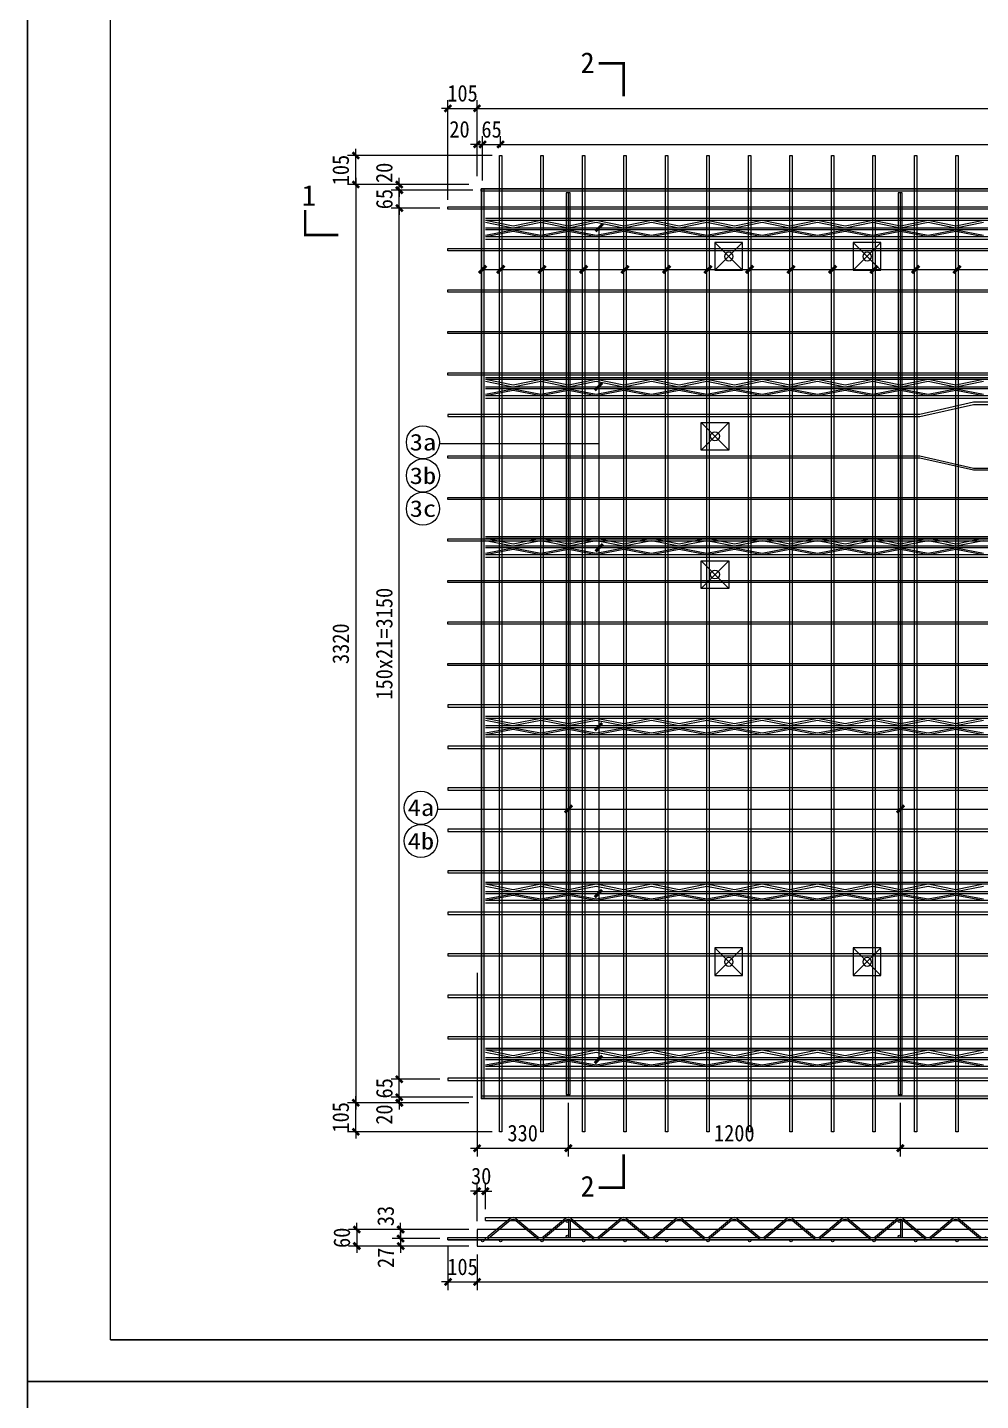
# Model space of a CAD drawing. Extents: x -517763 to -431309, y -403428 to -381056.
# Drawn here: x -456509 to -453064, y -394587 to -389623 of the extents above; entities that cross this region are included whole.
import ezdxf
from ezdxf.enums import TextEntityAlignment as Align

# ---------------------------------------------------------------- set-up
doc = ezdxf.new("R2010")
doc.units = 0
doc.header["$LTSCALE"] = 30
doc.header["$MEASUREMENT"] = 0
for name, color, linetype in [('MyLine', 199, 'Continuous'), ('S-DETL-TEXT', 7, 'Continuous'), ('YZ-标题文字', 2, 'Continuous'), ('图框2', 1, 'Continuous'), ('桁架', 4, 'Continuous'), ('钢筋', 7, 'Continuous')]:
    doc.layers.add(name, color=color, linetype=linetype)
for name, color, linetype, lineweight in [('PUB_DIM', 3, 'Continuous', 15), ('YG-标注', 151, 'Continuous', 15), ('YZ-符号', 96, 'Continuous', 9), ('图框线', 7, 'Continuous', 13), ('墙板支撑', 7, 'Continuous', 15), ('文字标注', 7, 'Continuous', 15), ('轮廓线', 2, 'Continuous', 13)]:
    doc.layers.add(name, color=color, linetype=linetype, lineweight=lineweight)
doc.styles.add('YG-样式 2', font='simhei.ttf')
doc.styles.add('YZ-样式 1', font='simhei.ttf', dxfattribs={"width": 0.85})
doc.styles.add('YZ-样式 2', font='simhei.ttf', dxfattribs={"width": 0.9})
doc.dimstyles.new('YZ-30', dxfattribs={"dimscale": 30, "dimtxt": 2, "dimasz": 0.8, "dimexe": 1, "dimexo": 1, "dimgap": 0.8, "dimtad": 1, "dimdec": 0, "dimzin": 1, "dimdsep": 46, "dimtxsty": 'YZ-样式 2', "dimblk": 'ARCHTICK', "dimcen": 250, "dimdle": 0.8, "dimclrd": 151, "dimclre": 151, "dimclrt": 7, "dimazin": 0, "dimtfac": 1, "dimtdec": 0, "dimtix": 1, "dimtmove": 2, "dimatfit": 2, "dimldrblk": 'ARCHTICK', "dimfxl": 1, "dimlwd": 9, "dimlwe": 9, "dimarcsym": 0})

# ---------------------------------------------------------------- blocks, each defined once
blk = doc.blocks.new('_ArchTick')
at = {"color": 0, "linetype": 'ByBlock', "const_width": 0.4}
blk.add_lwpolyline([(-0.5, -0.5), (0.5, 0.5)], dxfattribs=at)
blk = doc.blocks.new('*D780')
at = {"layer": 'Defpoints', "color": 0, "ltscale": 30, "transparency": 16777216}
for p in [(-454989, -394001.9), (-454884, -394028.9), (-454884, -394158.5)]:
    blk.add_point(p, dxfattribs=at)
at = {"layer": 'YG-标注', "color": 151, "lineweight": 9, "ltscale": 30, "transparency": 16777216}
for p, q in [((-454989, -394031.9), (-454989, -394188.5)), ((-454884, -394058.9), (-454884, -394188.5)), ((-454989, -394158.5), (-455013, -394158.5)), ((-454989, -394158.5), (-454884, -394158.5)), ((-454884, -394158.5), (-454860, -394158.5))]:
    blk.add_line(p, q, dxfattribs=at)
at = {"layer": 'YG-标注', "color": 151, "lineweight": 9, "ltscale": 30, "transparency": 16777216, "xscale": 24, "yscale": 24, "zscale": 24}
blk.add_blockref('_ArchTick', (-454989, -394158.5), dxfattribs=at)
at = {"layer": 'YG-标注', "color": 151, "lineweight": 9, "ltscale": 30, "transparency": 16777216, "xscale": 24, "yscale": 24, "zscale": 24, "rotation": 180}
blk.add_blockref('_ArchTick', (-454884, -394158.5), dxfattribs=at)
at = {"layer": 'YG-标注', "color": 7, "lineweight": 9, "ltscale": 30, "transparency": 16777216, "insert": (-454936.5, -394104.2), "char_height": 60, "attachment_point": 5, "style": 'YZ-样式 2'}
blk.add_mtext('105', dxfattribs=at)
blk = doc.blocks.new('*D781')
at = {"layer": 'Defpoints', "color": 0, "ltscale": 30, "transparency": 16777216}
for p in [(-454884, -394028.9), (-450364, -394028.9), (-450364, -394158.5)]:
    blk.add_point(p, dxfattribs=at)
at = {"layer": 'YG-标注', "color": 151, "lineweight": 9, "ltscale": 30, "transparency": 16777216}
for p, q in [((-454884, -394058.9), (-454884, -394188.5)), ((-450364, -394058.9), (-450364, -394188.5)), ((-454908, -394158.5), (-450340, -394158.5))]:
    blk.add_line(p, q, dxfattribs=at)
at = {"layer": 'YG-标注', "color": 151, "lineweight": 9, "ltscale": 30, "transparency": 16777216, "xscale": 24, "yscale": 24, "zscale": 24, "rotation": 180}
blk.add_blockref('_ArchTick', (-454884, -394158.5), dxfattribs=at)
at = {"layer": 'YG-标注', "color": 151, "lineweight": 9, "ltscale": 30, "transparency": 16777216, "xscale": 24, "yscale": 24, "zscale": 24}
blk.add_blockref('_ArchTick', (-450364, -394158.5), dxfattribs=at)
at = {"layer": 'YG-标注', "color": 7, "lineweight": 9, "ltscale": 30, "transparency": 16777216, "insert": (-452624, -394104.2), "char_height": 60, "attachment_point": 5, "style": 'YZ-样式 2'}
blk.add_mtext('4520', dxfattribs=at)
blk = doc.blocks.new('*D784')
at = {"layer": 'Defpoints', "color": 0, "ltscale": 30, "transparency": 16777216}
for p in [(-454854, -393830.3), (-454854, -393925.9), (-454884, -393968.9)]:
    blk.add_point(p, dxfattribs=at)
at = {"layer": 'YG-标注', "color": 151, "lineweight": 9, "ltscale": 30, "transparency": 16777216}
for p, q in [((-454884, -393938.9), (-454884, -393800.3)), ((-454854, -393895.9), (-454854, -393800.3)), ((-454884, -393830.3), (-454908, -393830.3)), ((-454884, -393830.3), (-454854, -393830.3)), ((-454854, -393830.3), (-454830, -393830.3))]:
    blk.add_line(p, q, dxfattribs=at)
at = {"layer": 'YG-标注', "color": 151, "lineweight": 9, "ltscale": 30, "transparency": 16777216, "xscale": 24, "yscale": 24, "zscale": 24}
blk.add_blockref('_ArchTick', (-454884, -393830.3), dxfattribs=at)
at = {"layer": 'YG-标注', "color": 151, "lineweight": 9, "ltscale": 30, "transparency": 16777216, "xscale": 24, "yscale": 24, "zscale": 24, "rotation": 180}
blk.add_blockref('_ArchTick', (-454854, -393830.3), dxfattribs=at)
at = {"layer": 'YG-标注', "color": 7, "lineweight": 9, "ltscale": 30, "transparency": 16777216, "insert": (-454869, -393776), "char_height": 60, "attachment_point": 5, "style": 'YZ-样式 2'}
blk.add_mtext('30', dxfattribs=at)
blk = doc.blocks.new('*D785')
at = {"layer": 'Defpoints', "color": 0, "ltscale": 30, "transparency": 16777216}
for p in [(-454884, -393968.9), (-455318.3, -394028.9), (-454884, -394028.9)]:
    blk.add_point(p, dxfattribs=at)
at = {"layer": 'YG-标注', "color": 151, "lineweight": 9, "ltscale": 30, "transparency": 16777216}
for p, q in [((-454914, -393968.9), (-455348.3, -393968.9)), ((-455318.3, -393968.9), (-455318.3, -393944.9)), ((-455318.3, -393968.9), (-455318.3, -394028.9)), ((-454914, -394028.9), (-455348.3, -394028.9)), ((-455318.3, -394028.9), (-455318.3, -394052.9))]:
    blk.add_line(p, q, dxfattribs=at)
at = {"layer": 'YG-标注', "color": 151, "lineweight": 9, "ltscale": 30, "transparency": 16777216, "xscale": 24, "yscale": 24, "zscale": 24}
for p, rotation in [((-455318.3, -393968.9), 270), ((-455318.3, -394028.9), 90)]:
    blk.add_blockref('_ArchTick', p, dxfattribs=dict(at, rotation=rotation))
at = {"layer": 'YG-标注', "color": 7, "lineweight": 9, "ltscale": 30, "transparency": 16777216, "insert": (-455372.7, -393998.9), "char_height": 60, "attachment_point": 5, "rotation": 90, "style": 'YZ-样式 2'}
blk.add_mtext('60', dxfattribs=at)
blk = doc.blocks.new('*D786')
at = {"layer": 'Defpoints', "color": 0, "ltscale": 30, "transparency": 16777216}
for p in [(-454884, -393968.9), (-455160.2, -394001.9), (-454989, -394001.9)]:
    blk.add_point(p, dxfattribs=at)
at = {"layer": 'YG-标注', "color": 151, "lineweight": 9, "ltscale": 30, "transparency": 16777216}
for p, q in [((-454914, -393968.9), (-455190.2, -393968.9)), ((-455160.2, -393968.9), (-455160.2, -393944.9)), ((-455160.2, -393968.9), (-455160.2, -394001.9)), ((-455019, -394001.9), (-455190.2, -394001.9)), ((-455160.2, -394001.9), (-455160.2, -394025.9))]:
    blk.add_line(p, q, dxfattribs=at)
at = {"layer": 'YG-标注', "color": 151, "lineweight": 9, "ltscale": 30, "transparency": 16777216, "xscale": 24, "yscale": 24, "zscale": 24}
for p, rotation in [((-455160.2, -393968.9), 270), ((-455160.2, -394001.9), 90)]:
    blk.add_blockref('_ArchTick', p, dxfattribs=dict(at, rotation=rotation))
at = {"layer": 'YG-标注', "color": 7, "lineweight": 9, "ltscale": 30, "transparency": 16777216, "insert": (-455214.2, -393920.2), "char_height": 60, "attachment_point": 5, "rotation": 90, "style": 'YZ-样式 2'}
blk.add_mtext('33', dxfattribs=at)
blk = doc.blocks.new('*D787')
at = {"layer": 'Defpoints', "color": 0, "ltscale": 30, "transparency": 16777216}
for p in [(-454989, -394001.9), (-455160.2, -394028.9), (-454884, -394028.9)]:
    blk.add_point(p, dxfattribs=at)
at = {"layer": 'YG-标注', "color": 151, "lineweight": 9, "ltscale": 30, "transparency": 16777216}
for p, q in [((-455160.2, -394001.9), (-455160.2, -393977.9)), ((-455019, -394001.9), (-455190.2, -394001.9)), ((-455160.2, -394001.9), (-455160.2, -394028.9)), ((-454914, -394028.9), (-455190.2, -394028.9)), ((-455160.2, -394028.9), (-455160.2, -394052.9))]:
    blk.add_line(p, q, dxfattribs=at)
at = {"layer": 'YG-标注', "color": 151, "lineweight": 9, "ltscale": 30, "transparency": 16777216, "xscale": 24, "yscale": 24, "zscale": 24}
for p, rotation in [((-455160.2, -394001.9), 270), ((-455160.2, -394028.9), 90)]:
    blk.add_blockref('_ArchTick', p, dxfattribs=dict(at, rotation=rotation))
at = {"layer": 'YG-标注', "color": 7, "lineweight": 9, "ltscale": 30, "transparency": 16777216, "insert": (-455214.2, -394071.5), "char_height": 60, "attachment_point": 5, "rotation": 90, "style": 'YZ-样式 2'}
blk.add_mtext('27', dxfattribs=at)
blk = doc.blocks.new('*D790')
at = {"layer": 'Defpoints', "color": 0, "ltscale": 30, "transparency": 16777216}
for p in [(-454884, -390191), (-455322.3, -393511), (-454884, -393511)]:
    blk.add_point(p, dxfattribs=at)
at = {"layer": 'YG-标注', "color": 151, "lineweight": 9, "ltscale": 30, "transparency": 16777216}
for p, q in [((-454914, -390191), (-455352.3, -390191)), ((-455322.3, -390167), (-455322.3, -393535)), ((-454914, -393511), (-455352.3, -393511))]:
    blk.add_line(p, q, dxfattribs=at)
at = {"layer": 'YG-标注', "color": 151, "lineweight": 9, "ltscale": 30, "transparency": 16777216, "xscale": 24, "yscale": 24, "zscale": 24}
for p, rotation in [((-455322.3, -390191), 90), ((-455322.3, -393511), 270)]:
    blk.add_blockref('_ArchTick', p, dxfattribs=dict(at, rotation=rotation))
at = {"layer": 'YG-标注', "color": 7, "lineweight": 9, "ltscale": 30, "transparency": 16777216, "insert": (-455376.6, -391851), "char_height": 60, "attachment_point": 5, "rotation": 90, "style": 'YZ-样式 2'}
blk.add_mtext('3320', dxfattribs=at)
blk = doc.blocks.new('*D791')
at = {"layer": 'Defpoints', "color": 0, "ltscale": 30, "transparency": 16777216}
for p in [(-450364, -389915.5), (-454884, -390191), (-450364, -390191)]:
    blk.add_point(p, dxfattribs=at)
at = {"layer": 'YG-标注', "color": 151, "lineweight": 9, "ltscale": 30, "transparency": 16777216}
for p, q in [((-454884, -390161), (-454884, -389885.5)), ((-450364, -390161), (-450364, -389885.5)), ((-454908, -389915.5), (-450340, -389915.5))]:
    blk.add_line(p, q, dxfattribs=at)
at = {"layer": 'YG-标注', "color": 151, "lineweight": 9, "ltscale": 30, "transparency": 16777216, "xscale": 24, "yscale": 24, "zscale": 24, "rotation": 180}
blk.add_blockref('_ArchTick', (-454884, -389915.5), dxfattribs=at)
at = {"layer": 'YG-标注', "color": 151, "lineweight": 9, "ltscale": 30, "transparency": 16777216, "xscale": 24, "yscale": 24, "zscale": 24}
blk.add_blockref('_ArchTick', (-450364, -389915.5), dxfattribs=at)
at = {"layer": 'YG-标注', "color": 7, "lineweight": 9, "ltscale": 30, "transparency": 16777216, "insert": (-452624, -389861.2), "char_height": 60, "attachment_point": 5, "style": 'YZ-样式 2'}
blk.add_mtext('4520', dxfattribs=at)
blk = doc.blocks.new('*D792')
at = {"layer": 'Defpoints', "color": 0, "ltscale": 30, "transparency": 16777216}
for p in [(-455322.3, -390086), (-454799, -390086), (-454884, -390191)]:
    blk.add_point(p, dxfattribs=at)
at = {"layer": 'YG-标注', "color": 151, "lineweight": 9, "ltscale": 30, "transparency": 16777216}
for p, q in [((-454829, -390086), (-455352.3, -390086)), ((-455322.3, -390086), (-455322.3, -390062)), ((-455322.3, -390191), (-455322.3, -390086)), ((-454914, -390191), (-455352.3, -390191)), ((-455322.3, -390191), (-455322.3, -390215))]:
    blk.add_line(p, q, dxfattribs=at)
at = {"layer": 'YG-标注', "color": 151, "lineweight": 9, "ltscale": 30, "transparency": 16777216, "xscale": 24, "yscale": 24, "zscale": 24}
for p, rotation in [((-455322.3, -390086), 270), ((-455322.3, -390191), 90)]:
    blk.add_blockref('_ArchTick', p, dxfattribs=dict(at, rotation=rotation))
at = {"layer": 'YG-标注', "color": 7, "lineweight": 9, "ltscale": 30, "transparency": 16777216, "insert": (-455376.6, -390138.5), "char_height": 60, "attachment_point": 5, "rotation": 90, "style": 'YZ-样式 2'}
blk.add_mtext('105', dxfattribs=at)
blk = doc.blocks.new('*D793')
at = {"layer": 'Defpoints', "color": 0, "ltscale": 30, "transparency": 16777216}
for p in [(-455322.3, -393511), (-454884, -393511), (-454799, -393616)]:
    blk.add_point(p, dxfattribs=at)
at = {"layer": 'YG-标注', "color": 151, "lineweight": 9, "ltscale": 30, "transparency": 16777216}
for p, q in [((-454914, -393511), (-455352.3, -393511)), ((-455322.3, -393511), (-455322.3, -393487)), ((-455322.3, -393616), (-455322.3, -393511)), ((-454829, -393616), (-455352.3, -393616)), ((-455322.3, -393616), (-455322.3, -393640))]:
    blk.add_line(p, q, dxfattribs=at)
at = {"layer": 'YG-标注', "color": 151, "lineweight": 9, "ltscale": 30, "transparency": 16777216, "xscale": 24, "yscale": 24, "zscale": 24}
for p, rotation in [((-455322.3, -393511), 270), ((-455322.3, -393616), 90)]:
    blk.add_blockref('_ArchTick', p, dxfattribs=dict(at, rotation=rotation))
at = {"layer": 'YG-标注', "color": 7, "lineweight": 9, "ltscale": 30, "transparency": 16777216, "insert": (-455376.6, -393563.5), "char_height": 60, "attachment_point": 5, "rotation": 90, "style": 'YZ-样式 2'}
blk.add_mtext('105', dxfattribs=at)
blk = doc.blocks.new('*D794')
at = {"layer": 'Defpoints', "color": 0, "ltscale": 30, "transparency": 16777216}
for p in [(-455165, -393491), (-454884, -393511), (-454869, -393491)]:
    blk.add_point(p, dxfattribs=at)
at = {"layer": 'YG-标注', "color": 151, "lineweight": 9, "ltscale": 30, "transparency": 16777216}
for p, q in [((-455165, -393491), (-455165, -393467)), ((-454899, -393491), (-455195, -393491)), ((-454914, -393511), (-455195, -393511)), ((-455165, -393511), (-455165, -393491)), ((-455165, -393511), (-455165, -393535))]:
    blk.add_line(p, q, dxfattribs=at)
at = {"layer": 'YG-标注', "color": 151, "lineweight": 9, "ltscale": 30, "transparency": 16777216, "xscale": 24, "yscale": 24, "zscale": 24}
for p, rotation in [((-455165, -393491), 270), ((-455165, -393511), 90)]:
    blk.add_blockref('_ArchTick', p, dxfattribs=dict(at, rotation=rotation))
at = {"layer": 'YG-标注', "color": 7, "lineweight": 9, "ltscale": 30, "transparency": 16777216, "insert": (-455219.3, -393553.6), "char_height": 60, "attachment_point": 5, "rotation": 90, "style": 'YZ-样式 2'}
blk.add_mtext('20', dxfattribs=at)
blk = doc.blocks.new('*D795')
at = {"layer": 'Defpoints', "color": 0, "ltscale": 30, "transparency": 16777216}
for p in [(-455165, -390276), (-454989, -390276), (-454989, -393426)]:
    blk.add_point(p, dxfattribs=at)
at = {"layer": 'YG-标注', "color": 151, "lineweight": 9, "ltscale": 30, "transparency": 16777216}
for p, q in [((-455165, -393450), (-455165, -390252)), ((-455019, -390276), (-455195, -390276)), ((-455019, -393426), (-455195, -393426))]:
    blk.add_line(p, q, dxfattribs=at)
at = {"layer": 'YG-标注', "color": 151, "lineweight": 9, "ltscale": 30, "transparency": 16777216, "xscale": 24, "yscale": 24, "zscale": 24}
for p, rotation in [((-455165, -390276), 90), ((-455165, -393426), 270)]:
    blk.add_blockref('_ArchTick', p, dxfattribs=dict(at, rotation=rotation))
at = {"layer": 'YG-标注', "color": 7, "lineweight": 9, "ltscale": 30, "transparency": 16777216, "insert": (-455219.3, -391851), "char_height": 60, "attachment_point": 5, "rotation": 90, "style": 'YZ-样式 2'}
blk.add_mtext('150x21=3150', dxfattribs=at)
blk = doc.blocks.new('*D796')
at = {"layer": 'Defpoints', "color": 0, "ltscale": 30, "transparency": 16777216}
for p in [(-455165, -390211), (-454869, -390211), (-454989, -390276)]:
    blk.add_point(p, dxfattribs=at)
at = {"layer": 'YG-标注', "color": 151, "lineweight": 9, "ltscale": 30, "transparency": 16777216}
for p, q in [((-455165, -390211), (-455165, -390187)), ((-454899, -390211), (-455195, -390211)), ((-455165, -390276), (-455165, -390211)), ((-455019, -390276), (-455195, -390276)), ((-455165, -390276), (-455165, -390300))]:
    blk.add_line(p, q, dxfattribs=at)
at = {"layer": 'YG-标注', "color": 151, "lineweight": 9, "ltscale": 30, "transparency": 16777216, "xscale": 24, "yscale": 24, "zscale": 24}
for p, rotation in [((-455165, -390211), 270), ((-455165, -390276), 90)]:
    blk.add_blockref('_ArchTick', p, dxfattribs=dict(at, rotation=rotation))
at = {"layer": 'YG-标注', "color": 7, "lineweight": 9, "ltscale": 30, "transparency": 16777216, "insert": (-455219, -390243.5), "char_height": 60, "attachment_point": 5, "rotation": 90, "style": 'YZ-样式 2'}
blk.add_mtext('65', dxfattribs=at)
blk = doc.blocks.new('*D797')
at = {"layer": 'Defpoints', "color": 0, "ltscale": 30, "transparency": 16777216}
for p in [(-455165, -390191), (-454884, -390191), (-454869, -390211)]:
    blk.add_point(p, dxfattribs=at)
at = {"layer": 'YG-标注', "color": 151, "lineweight": 9, "ltscale": 30, "transparency": 16777216}
for p, q in [((-454914, -390191), (-455195, -390191)), ((-455165, -390191), (-455165, -390167)), ((-455165, -390211), (-455165, -390191)), ((-454899, -390211), (-455195, -390211)), ((-455165, -390211), (-455165, -390235))]:
    blk.add_line(p, q, dxfattribs=at)
at = {"layer": 'YG-标注', "color": 151, "lineweight": 9, "ltscale": 30, "transparency": 16777216, "xscale": 24, "yscale": 24, "zscale": 24}
for p, rotation in [((-455165, -390191), 270), ((-455165, -390211), 90)]:
    blk.add_blockref('_ArchTick', p, dxfattribs=dict(at, rotation=rotation))
at = {"layer": 'YG-标注', "color": 7, "lineweight": 9, "ltscale": 30, "transparency": 16777216, "insert": (-455219.3, -390148.6), "char_height": 60, "attachment_point": 5, "rotation": 90, "style": 'YZ-样式 2'}
blk.add_mtext('20', dxfattribs=at)
blk = doc.blocks.new('*D798')
at = {"layer": 'Defpoints', "color": 0, "ltscale": 30, "transparency": 16777216}
for p in [(-455165, -393426), (-454989, -393426), (-454869, -393491)]:
    blk.add_point(p, dxfattribs=at)
at = {"layer": 'YG-标注', "color": 151, "lineweight": 9, "ltscale": 30, "transparency": 16777216}
for p, q in [((-455019, -393426), (-455195, -393426)), ((-455165, -393426), (-455165, -393402)), ((-455165, -393491), (-455165, -393426)), ((-454899, -393491), (-455195, -393491)), ((-455165, -393491), (-455165, -393515))]:
    blk.add_line(p, q, dxfattribs=at)
at = {"layer": 'YG-标注', "color": 151, "lineweight": 9, "ltscale": 30, "transparency": 16777216, "xscale": 24, "yscale": 24, "zscale": 24}
for p, rotation in [((-455165, -393426), 270), ((-455165, -393491), 90)]:
    blk.add_blockref('_ArchTick', p, dxfattribs=dict(at, rotation=rotation))
at = {"layer": 'YG-标注', "color": 7, "lineweight": 9, "ltscale": 30, "transparency": 16777216, "insert": (-455219, -393458.5), "char_height": 60, "attachment_point": 5, "rotation": 90, "style": 'YZ-样式 2'}
blk.add_mtext('65', dxfattribs=at)
blk = doc.blocks.new('A$C1E3A5918')
at = {"layer": '桁架', "color": 4, "lineweight": 9}
for p, q in [((-4460, 38), (0, 38)), ((-4360, 10), (-4460, 30)), ((0, 30), (-4460, 30)), ((-4460, 23.7), (-4360.9, 4)), ((-4460, 4), (0, 4)), ((-4360.9, 4), (-4359.1, 4)), ((-4260, 30), (-4360, 10)), ((-4359.1, 4), (-4260, 23.7)), ((-4160, 10), (-4260, 30)), ((-4260, 23.7), (-4160.9, 4)), ((-4160.9, 4), (-4159.1, 4)), ((-4060, 30), (-4160, 10)), ((-4159.1, 4), (-4060, 23.7)), ((-3960, 10), (-4060, 30)), ((-4060, 23.7), (-3960.9, 4)), ((-3960.9, 4), (-3959.3, 4)), ((-3860, 30), (-3960, 10)), ((-3959.3, 4), (-3860, 23.7)), ((-3760, 10), (-3860, 30)), ((-3860, 23.7), (-3760.9, 4)), ((-3760.9, 4), (-3759.1, 4)), ((-3660, 30), (-3760, 10)), ((-3759.1, 4), (-3660, 23.7)), ((-3560, 10), (-3660, 30)), ((-3660, 23.7), (-3560.9, 4)), ((-3560.9, 4), (-3559.1, 4)), ((-3460, 30), (-3560, 10)), ((-3559.1, 4), (-3460, 23.7)), ((-3360, 10), (-3460, 30)), ((-3460, 23.7), (-3360.9, 4)), ((-3360.9, 4), (-3359.1, 4)), ((-3260, 30), (-3360, 10)), ((-3359.1, 4), (-3260, 23.7)), ((-3160, 10), (-3260, 30)), ((-3260, 23.7), (-3160.9, 4)), ((-3160.9, 4), (-3159.1, 4)), ((-3160.9, 4), (-3159.3, 4)), ((-3060, 30), (-3160, 10)), ((-3159.1, 4), (-3060, 23.7)), ((-2960, 10), (-3060, 30)), ((-3060, 23.7), (-2960.9, 4)), ((-2960.9, 4), (-2959.1, 4)), ((-2960.9, 4), (-2959.1, 4)), ((-2960.9, 4), (-2959.3, 4)), ((-2860, 30), (-2960, 10)), ((-2959.1, 4), (-2860, 23.7)), ((-2760, 10), (-2860, 30)), ((-2860, 23.7), (-2760.9, 4)), ((-2760.9, 4), (-2759.1, 4)), ((-2660, 30), (-2760, 10)), ((-2759.1, 4), (-2660, 23.7)), ((-4460, -22.7), (-4360.9, -4)), ((0, -4), (-4460, -4)), ((-4360, -10), (-4460, -29)), ((0, -29), (-4460, -29)), ((-4460, -37), (0, -37)), ((-4360.9, -4), (-4359.1, -4)), ((-4260, -29), (-4360, -10)), ((-4359.1, -4), (-4260, -22.7)), ((-4260, -22.7), (-4160.9, -4)), ((-4160, -10), (-4260, -29)), ((-4160.9, -4), (-4159.1, -4)), ((-4060, -29), (-4160, -10)), ((-4159.1, -4), (-4060, -22.7)), ((-4060, -22.7), (-3960.9, -4)), ((-3960, -10), (-4060, -29)), ((-3960.9, -4), (-3959.3, -4)), ((-3860, -29), (-3960, -10)), ((-3959.3, -4), (-3860, -22.7)), ((-3860, -22.7), (-3760.9, -4)), ((-3760, -10), (-3860, -29)), ((-3760.9, -4), (-3759.1, -4)), ((-3660, -29), (-3760, -10)), ((-3759.1, -4), (-3660, -22.7)), ((-3660, -22.7), (-3560.9, -4)), ((-3560, -10), (-3660, -29)), ((-3560.9, -4), (-3559.1, -4)), ((-3460, -29), (-3560, -10)), ((-3559.1, -4), (-3460, -22.7)), ((-3460, -22.7), (-3360.9, -4)), ((-3360, -10), (-3460, -29)), ((-3360.9, -4), (-3359.1, -4)), ((-3260, -29), (-3360, -10)), ((-3359.1, -4), (-3260, -22.7)), ((-3260, -22.7), (-3160.9, -4)), ((-3160, -10), (-3260, -29)), ((-3160.9, -4), (-3159.1, -4)), ((-3160.9, -4), (-3159.3, -4)), ((-3060, -29), (-3160, -10)), ((-3159.1, -4), (-3060, -22.7)), ((-3060, -22.7), (-2960.9, -4)), ((-2960, -10), (-3060, -29)), ((-2960.9, -4), (-2959.1, -4)), ((-2960.9, -4), (-2959.1, -4)), ((-2960.9, -4), (-2959.3, -4)), ((-2860, -29), (-2960, -10)), ((-2959.1, -4), (-2860, -22.7)), ((-2860, -22.7), (-2760.9, -4)), ((-2760, -10), (-2860, -29)), ((-2760.9, -4), (-2759.1, -4)), ((-2660, -29), (-2760, -10)), ((-2759.1, -4), (-2660, -22.7))]:
    blk.add_line(p, q, dxfattribs=at)
blk = doc.blocks.new('*D806')
at = {"layer": 'Defpoints', "color": 0, "ltscale": 30, "transparency": 16777216}
for p in [(-454884, -389915.5), (-454884, -390191), (-454989, -390276)]:
    blk.add_point(p, dxfattribs=at)
at = {"layer": 'YG-标注', "color": 151, "lineweight": 9, "ltscale": 30, "transparency": 16777216}
for p, q in [((-454989, -390246), (-454989, -389885.5)), ((-454884, -390161), (-454884, -389885.5)), ((-454989, -389915.5), (-455013, -389915.5)), ((-454989, -389915.5), (-454884, -389915.5)), ((-454884, -389915.5), (-454860, -389915.5))]:
    blk.add_line(p, q, dxfattribs=at)
at = {"layer": 'YG-标注', "color": 151, "lineweight": 9, "ltscale": 30, "transparency": 16777216, "xscale": 24, "yscale": 24, "zscale": 24}
blk.add_blockref('_ArchTick', (-454989, -389915.5), dxfattribs=at)
at = {"layer": 'YG-标注', "color": 151, "lineweight": 9, "ltscale": 30, "transparency": 16777216, "xscale": 24, "yscale": 24, "zscale": 24, "rotation": 180}
blk.add_blockref('_ArchTick', (-454884, -389915.5), dxfattribs=at)
at = {"layer": 'YG-标注', "color": 7, "ltscale": 30, "transparency": 16777216, "insert": (-454936.5, -389861.2), "char_height": 60, "attachment_point": 5, "style": 'YZ-样式 2'}
blk.add_mtext('105', dxfattribs=at)
blk = doc.blocks.new('*D808')
at = {"layer": 'Defpoints', "color": 0, "ltscale": 30, "transparency": 16777216}
for p in [(-454864, -390045.7), (-454884, -390191), (-454864, -390206)]:
    blk.add_point(p, dxfattribs=at)
at = {"layer": 'YG-标注', "color": 151, "lineweight": 9, "ltscale": 30, "transparency": 16777216}
for p, q in [((-454884, -390045.7), (-454908, -390045.7)), ((-454884, -390161), (-454884, -390015.7)), ((-454884, -390045.7), (-454864, -390045.7)), ((-454864, -390176), (-454864, -390015.7)), ((-454864, -390045.7), (-454840, -390045.7))]:
    blk.add_line(p, q, dxfattribs=at)
at = {"layer": 'YG-标注', "color": 151, "lineweight": 9, "ltscale": 30, "transparency": 16777216, "xscale": 24, "yscale": 24, "zscale": 24}
blk.add_blockref('_ArchTick', (-454884, -390045.7), dxfattribs=at)
at = {"layer": 'YG-标注', "color": 151, "lineweight": 9, "ltscale": 30, "transparency": 16777216, "xscale": 24, "yscale": 24, "zscale": 24, "rotation": 180}
blk.add_blockref('_ArchTick', (-454864, -390045.7), dxfattribs=at)
at = {"layer": 'YG-标注', "color": 7, "ltscale": 30, "transparency": 16777216, "insert": (-454947.4, -389991.4), "char_height": 60, "attachment_point": 5, "style": 'YZ-样式 2'}
blk.add_mtext('20', dxfattribs=at)
blk = doc.blocks.new('*D809')
at = {"layer": 'Defpoints', "color": 0, "ltscale": 30, "transparency": 16777216}
for p in [(-454799, -390045.7), (-454799, -390086), (-454864, -390206)]:
    blk.add_point(p, dxfattribs=at)
at = {"layer": 'YG-标注', "color": 151, "lineweight": 9, "ltscale": 30, "transparency": 16777216}
for p, q in [((-454864, -390045.7), (-454888, -390045.7)), ((-454864, -390176), (-454864, -390015.7)), ((-454864, -390045.7), (-454799, -390045.7)), ((-454799, -390056), (-454799, -390015.7)), ((-454799, -390045.7), (-454775, -390045.7))]:
    blk.add_line(p, q, dxfattribs=at)
at = {"layer": 'YG-标注', "color": 151, "lineweight": 9, "ltscale": 30, "transparency": 16777216, "xscale": 24, "yscale": 24, "zscale": 24}
blk.add_blockref('_ArchTick', (-454864, -390045.7), dxfattribs=at)
at = {"layer": 'YG-标注', "color": 151, "lineweight": 9, "ltscale": 30, "transparency": 16777216, "xscale": 24, "yscale": 24, "zscale": 24, "rotation": 180}
blk.add_blockref('_ArchTick', (-454799, -390045.7), dxfattribs=at)
at = {"layer": 'YG-标注', "color": 7, "ltscale": 30, "transparency": 16777216, "insert": (-454831.5, -389991.7), "char_height": 60, "attachment_point": 5, "style": 'YZ-样式 2'}
blk.add_mtext('65', dxfattribs=at)
blk = doc.blocks.new('*D810')
at = {"layer": 'Defpoints', "color": 0, "ltscale": 30, "transparency": 16777216}
for p in [(-450449, -390045.7), (-454799, -390086), (-450449, -390086)]:
    blk.add_point(p, dxfattribs=at)
at = {"layer": 'YG-标注', "color": 151, "lineweight": 9, "ltscale": 30, "transparency": 16777216}
for p, q in [((-454823, -390045.7), (-450425, -390045.7)), ((-454799, -390056), (-454799, -390015.7)), ((-450449, -390056), (-450449, -390015.7))]:
    blk.add_line(p, q, dxfattribs=at)
at = {"layer": 'YG-标注', "color": 151, "lineweight": 9, "ltscale": 30, "transparency": 16777216, "xscale": 24, "yscale": 24, "zscale": 24, "rotation": 180}
blk.add_blockref('_ArchTick', (-454799, -390045.7), dxfattribs=at)
at = {"layer": 'YG-标注', "color": 151, "lineweight": 9, "ltscale": 30, "transparency": 16777216, "xscale": 24, "yscale": 24, "zscale": 24}
blk.add_blockref('_ArchTick', (-450449, -390045.7), dxfattribs=at)
at = {"layer": 'YG-标注', "color": 7, "ltscale": 30, "transparency": 16777216, "insert": (-452624, -389991.4), "char_height": 60, "attachment_point": 5, "style": 'YZ-样式 2'}
blk.add_mtext('150x29=4350', dxfattribs=at)
blk = doc.blocks.new('A$C7C4453D7')
at = {"color": 3, "lineweight": 15, "xscale": -80, "yscale": 80, "zscale": 80, "rotation": 180}
blk.add_blockref('_ArchTick', (0, 0), dxfattribs=at)
blk = doc.blocks.new('*D837')
at = {"layer": 'Defpoints', "color": 0, "ltscale": 30, "transparency": 16777216}
for p in [(-454884, -393011), (-454554.2, -393481), (-454554.2, -393675.1)]:
    blk.add_point(p, dxfattribs=at)
at = {"layer": 'YG-标注', "color": 151, "lineweight": 9, "ltscale": 30, "transparency": 16777216}
for p, q in [((-454884, -393041), (-454884, -393705.1)), ((-454554.2, -393511), (-454554.2, -393705.1)), ((-454908, -393675.1), (-454530.2, -393675.1))]:
    blk.add_line(p, q, dxfattribs=at)
at = {"layer": 'YG-标注', "color": 151, "lineweight": 9, "ltscale": 30, "transparency": 16777216, "xscale": 24, "yscale": 24, "zscale": 24, "rotation": 180}
blk.add_blockref('_ArchTick', (-454884, -393675.1), dxfattribs=at)
at = {"layer": 'YG-标注', "color": 151, "lineweight": 9, "ltscale": 30, "transparency": 16777216, "xscale": 24, "yscale": 24, "zscale": 24}
blk.add_blockref('_ArchTick', (-454554.2, -393675.1), dxfattribs=at)
at = {"layer": 'YG-标注', "color": 7, "ltscale": 30, "transparency": 16777216, "insert": (-454719.1, -393620.8), "char_height": 60, "attachment_point": 5, "style": 'YZ-样式 2'}
blk.add_mtext('330', dxfattribs=at)
blk = doc.blocks.new('A$C56E60AF3')
at = {"layer": '钢筋', "color": 4, "lineweight": 13}
for points in [[(-7.3, 0), (7.2, 0), (7.2, 3200), (7.2, 3260), (-7.3, 3260)], [(-7.3, 3260), (-7.3, 3260), (-7.3, 0)], [(-0.8, 3260), (-0.8, 3200), (-0.8, 0)]]:
    blk.add_lwpolyline(points, dxfattribs=at)
blk = doc.blocks.new('*D838')
at = {"layer": 'Defpoints', "color": 0, "ltscale": 30, "transparency": 16777216}
for p in [(-454554.2, -393481), (-453354.2, -393481), (-453354.2, -393675.1)]:
    blk.add_point(p, dxfattribs=at)
at = {"layer": 'YG-标注', "color": 151, "lineweight": 9, "ltscale": 30, "transparency": 16777216}
for p, q in [((-454554.2, -393511), (-454554.2, -393705.1)), ((-453354.2, -393511), (-453354.2, -393705.1)), ((-454578.2, -393675.1), (-453330.2, -393675.1))]:
    blk.add_line(p, q, dxfattribs=at)
at = {"layer": 'YG-标注', "color": 151, "lineweight": 9, "ltscale": 30, "transparency": 16777216, "xscale": 24, "yscale": 24, "zscale": 24, "rotation": 180}
blk.add_blockref('_ArchTick', (-454554.2, -393675.1), dxfattribs=at)
at = {"layer": 'YG-标注', "color": 151, "lineweight": 9, "ltscale": 30, "transparency": 16777216, "xscale": 24, "yscale": 24, "zscale": 24}
blk.add_blockref('_ArchTick', (-453354.2, -393675.1), dxfattribs=at)
at = {"layer": 'YG-标注', "color": 7, "ltscale": 30, "transparency": 16777216, "insert": (-453954.2, -393620.8), "char_height": 60, "attachment_point": 5, "style": 'YZ-样式 2'}
blk.add_mtext('1200', dxfattribs=at)
blk = doc.blocks.new('*D839')
at = {"layer": 'Defpoints', "color": 0, "ltscale": 30, "transparency": 16777216}
for p in [(-453354.2, -393481), (-451954.2, -393481), (-451954.2, -393675.1)]:
    blk.add_point(p, dxfattribs=at)
at = {"layer": 'YG-标注', "color": 151, "lineweight": 9, "ltscale": 30, "transparency": 16777216}
for p, q in [((-453354.2, -393511), (-453354.2, -393705.1)), ((-451954.2, -393511), (-451954.2, -393705.1)), ((-453378.2, -393675.1), (-451930.2, -393675.1))]:
    blk.add_line(p, q, dxfattribs=at)
at = {"layer": 'YG-标注', "color": 151, "lineweight": 9, "ltscale": 30, "transparency": 16777216, "xscale": 24, "yscale": 24, "zscale": 24, "rotation": 180}
blk.add_blockref('_ArchTick', (-453354.2, -393675.1), dxfattribs=at)
at = {"layer": 'YG-标注', "color": 151, "lineweight": 9, "ltscale": 30, "transparency": 16777216, "xscale": 24, "yscale": 24, "zscale": 24}
blk.add_blockref('_ArchTick', (-451954.2, -393675.1), dxfattribs=at)
at = {"layer": 'YG-标注', "color": 7, "ltscale": 30, "transparency": 16777216, "insert": (-452654.2, -393620.8), "char_height": 60, "attachment_point": 5, "style": 'YZ-样式 2'}
blk.add_mtext('1400', dxfattribs=at)
blk = doc.blocks.new('A$C184909A8')
at = {"layer": '桁架', "color": 4, "lineweight": 9}
for p, q in [((-6.5, 0), (-6.5, -62.1)), ((0, 0), (0, -62.1))]:
    blk.add_line(p, q, dxfattribs=at)
for centre in [(-10.5, -4), (-10.5, -58.1)]:
    blk.add_circle(centre, 4, dxfattribs=at)
blk = doc.blocks.new('A$C6C6A476D')
at = {"layer": '墙板支撑', "color": 6, "ltscale": 30}
for p, q in [((50, 50), (-50, -50)), ((-50, 50), (50, -50))]:
    blk.add_line(p, q, dxfattribs=at)
blk.add_lwpolyline([(-50, 50), (50, 50), (50, -50), (-50, -50)], close=True, dxfattribs=at)
blk.add_circle((0, 0), 16, dxfattribs=at)
blk = doc.blocks.new('A$C35D967A2')
at = {"layer": '墙板支撑', "color": 0, "ltscale": 30}
for p in [(50, 50), (550, 50)]:
    blk.add_blockref('A$C6C6A476D', p, dxfattribs=at)

msp = doc.modelspace()

# ---------------------------------------------------------------- linework, layer by layer
at = {"layer": 'MyLine', "color": 0}
for p, q in [((-454869, -390207), (-450379, -390207)), ((-454868, -393496), (-454868, -390206)), ((-454869, -393495), (-450379, -393495)), ((-454989, -394005.9), (-450259, -394005.9)), ((-456209, -394368.4), (-444059, -394368.4))]:
    msp.add_line(p, q, dxfattribs=at)
at = {"layer": 'PUB_DIM', "color": 1, "const_width": 9}
for points in [[(-455505.3, -390283.5), (-455505.3, -390373.5), (-455385.3, -390373.5)], [(-454444, -393817.7), (-454354, -393817.7), (-454354, -393697.7)]]:
    msp.add_lwpolyline(points, dxfattribs=at)
at = {"layer": 'YZ-符号', "color": 3}
for p, q in [((-454442.9, -393355), (-454442.9, -390347)), ((-455019.5, -391127.6), (-454442.9, -391127.6)), ((-455026.9, -392449), (-450755, -392449))]:
    msp.add_line(p, q, dxfattribs=at)
at = {"layer": 'YZ-符号', "color": 3, "lineweight": 13}
msp.add_line((-454860, -390497.9), (-450251.8, -390497.9), dxfattribs=at)
at = {"layer": 'YZ-符号', "color": 1, "const_width": 9}
msp.add_lwpolyline([(-454444, -389752.8), (-454354, -389752.8), (-454354, -389872.5)], dxfattribs=at)
at = {"layer": 'YZ-符号', "color": 3}
for centre in [(-455079.5, -391122.9), (-455079.5, -391242.9), (-455079.5, -391362.9), (-455086.9, -392444.3), (-455086.9, -392564.3)]:
    msp.add_circle(centre, 60, dxfattribs=at)
at = {"layer": '图框2', "color": 1}
for points in [[(-456509, -385608.4), (-456509, -394518.4), (-443909, -394518.4), (-443909, -385608.4)], [(-456509, -394518.4), (-456509, -403428.4), (-443909, -403428.4), (-443909, -394518.4)]]:
    msp.add_lwpolyline(points, close=True, dxfattribs=at)
at = {"layer": '图框线'}
for q in [(-456209, -385758.4), (-444059, -394368.4)]:
    msp.add_line((-456209, -394368.4), q, dxfattribs=at)
at = {"layer": '桁架', "color": 4, "lineweight": 9}
for p, q in [((-454854, -393925.9), (-450394, -393925.9)), ((-454854, -393935.9), (-454854, -393925.9)), ((-454854, -393935.9), (-450394, -393935.9)), ((-454764.1, -393929.5), (-454844.1, -393994.9)), ((-454764.2, -393936.9), (-454843.9, -394002.4)), ((-454743.5, -393929.6), (-454664, -393995.2)), ((-454743.4, -393937), (-454663.8, -394002.6)), ((-454564.1, -393929.5), (-454644.2, -393995.2)), ((-454564.2, -393936.9), (-454643.6, -394002.3)), ((-454543.4, -393929.7), (-454464.2, -393995.1)), ((-454543.4, -393937), (-454464, -394002.5)), ((-454364.1, -393929.5), (-454444.2, -393995.2)), ((-454364.2, -393936.9), (-454443.6, -394002.3)), ((-454343.4, -393929.7), (-454264.2, -393995.1)), ((-454343.4, -393937), (-454264, -394002.5)), ((-454164.1, -393929.5), (-454244.2, -393995.2)), ((-454164.2, -393936.9), (-454243.6, -394002.3)), ((-454143.4, -393929.7), (-454064.2, -393995.1)), ((-454143.4, -393937), (-454064, -394002.5)), ((-453964.1, -393929.5), (-454044.2, -393995.2)), ((-453964.2, -393936.9), (-454043.6, -394002.3)), ((-453943.4, -393929.7), (-453864.2, -393995.1)), ((-453943.4, -393937), (-453864, -394002.5)), ((-453764.1, -393929.5), (-453844.2, -393995.2)), ((-453764.2, -393936.9), (-453843.6, -394002.3)), ((-453743.4, -393929.7), (-453664.2, -393995.1)), ((-453743.4, -393937), (-453664, -394002.5)), ((-453564.1, -393929.5), (-453644.2, -393995.2)), ((-453564.2, -393936.9), (-453643.6, -394002.3)), ((-453543.4, -393929.7), (-453464.2, -393995.1)), ((-453543.4, -393937), (-453464, -394002.5)), ((-453364.1, -393929.5), (-453444.2, -393995.2)), ((-453364.2, -393936.9), (-453443.6, -394002.3)), ((-453343.4, -393929.7), (-453264.2, -393995.1)), ((-453343.4, -393937), (-453264, -394002.5)), ((-453164.1, -393929.5), (-453244.2, -393995.2)), ((-453164.2, -393936.9), (-453243.6, -394002.3)), ((-453143.4, -393929.7), (-453064.2, -393995.1)), ((-453143.4, -393937), (-453064, -394002.5)), ((-454854, -394005.9), (-454854, -393997.9)), ((-454854, -393997.9), (-450394, -393997.9)), ((-454854, -394005.9), (-450394, -394005.9))]:
    msp.add_line(p, q, dxfattribs=at)
for centre, radius, start, end in [((-454753.9, -393942.1), 16.2, 50.127, 128.9467), ((-454553.9, -393942.1), 16.2, 50.127, 128.9467), ((-454353.9, -393942.1), 16.2, 50.127, 128.9467), ((-454153.9, -393942.1), 16.2, 50.127, 128.9467), ((-453953.9, -393942.1), 16.2, 50.127, 128.9467), ((-453753.9, -393942.1), 16.2, 50.127, 128.9467), ((-453553.9, -393942.1), 16.2, 50.127, 128.9467), ((-453353.9, -393942.1), 16.2, 50.127, 128.9467), ((-453153.9, -393942.1), 16.2, 50.127, 128.9467), ((-454753.9, -393949.8), 16.5, 50.8447, 128.6685), ((-454553.9, -393949.8), 16.5, 50.8447, 128.6685), ((-454353.9, -393949.8), 16.5, 50.8447, 128.6685), ((-454153.9, -393949.8), 16.5, 50.8447, 128.6685), ((-453953.9, -393949.8), 16.5, 50.8447, 128.6685), ((-453753.9, -393949.8), 16.5, 50.8447, 128.6685), ((-453553.9, -393949.8), 16.5, 50.8447, 128.6685), ((-453353.9, -393949.8), 16.5, 50.8447, 128.6685), ((-453153.9, -393949.8), 16.5, 50.8447, 128.6685), ((-454854.4, -393982), 16.5, 271.2544, 308.5712), ((-454854.2, -393989.4), 16.5, 270.5849, 308.6383), ((-454654.1, -393982), 16.5, 232.4949, 308.5712), ((-454653.9, -393989.4), 16.5, 232.5315, 308.6383), ((-454454.1, -393982), 16.5, 232.4949, 308.5712), ((-454453.9, -393989.4), 16.5, 232.5315, 308.6383), ((-454254.1, -393982), 16.5, 232.4949, 308.5712), ((-454253.9, -393989.4), 16.5, 232.5315, 308.6383), ((-454054.1, -393982), 16.5, 232.4949, 308.5712), ((-454053.9, -393989.4), 16.5, 232.5315, 308.6383), ((-453854.1, -393982), 16.5, 232.4949, 308.5712), ((-453853.9, -393989.4), 16.5, 232.5315, 308.6383), ((-453654.1, -393982), 16.5, 232.4949, 308.5712), ((-453653.9, -393989.4), 16.5, 232.5315, 308.6383), ((-453454.1, -393982), 16.5, 232.4949, 308.5712), ((-453453.9, -393989.4), 16.5, 232.5315, 308.6383), ((-453254.1, -393982), 16.5, 232.4949, 308.5712), ((-453253.9, -393989.4), 16.5, 232.5315, 308.6383), ((-453054.1, -393982), 16.5, 232.4949, 308.5712)]:
    msp.add_arc(centre, radius, start, end, dxfattribs=at)
at = {"layer": '轮廓线', "color": 2, "lineweight": 30, "const_width": 0.05}
msp.add_lwpolyline([(-450364, -390191), (-450364, -393511), (-454884, -393511), (-454884, -390191)], close=True, dxfattribs=at)
at = {"layer": '轮廓线', "color": 2, "lineweight": 9}
msp.add_lwpolyline([(-454884, -394028.9), (-450364, -394028.9), (-450364, -393968.9), (-451964, -393968.9), (-454884, -393968.9), (-454884, -393968.9)], close=True, dxfattribs=at)
at = {"layer": '钢筋', "color": 5, "lineweight": 13}
for points in [[(-454795, -393616), (-454803, -393616), (-454803, -390086), (-454795, -390086)], [(-454645, -393616), (-454653, -393616), (-454653, -390086), (-454645, -390086)], [(-454495, -393616), (-454503, -393616), (-454503, -390086), (-454495, -390086)], [(-454345, -393616), (-454353, -393616), (-454353, -390086), (-454345, -390086)], [(-454195, -393616), (-454203, -393616), (-454203, -390086), (-454195, -390086)], [(-454045, -393616), (-454053, -393616), (-454053, -390086), (-454045, -390086)], [(-453895, -393616), (-453903, -393616), (-453903, -390086), (-453895, -390086)], [(-453745, -393616), (-453753, -393616), (-453753, -390086), (-453745, -390086)], [(-453595, -393616), (-453603, -393616), (-453603, -390086), (-453595, -390086)], [(-453445, -393616), (-453453, -393616), (-453453, -390086), (-453445, -390086)], [(-453295, -393616), (-453303, -393616), (-453303, -390086), (-453295, -390086)], [(-453145, -393616), (-453153, -393616), (-453153, -390086), (-453145, -390086)], [(-454860, -393496), (-454868, -393496), (-454868, -390206), (-454860, -390206)]]:
    msp.add_lwpolyline(points, close=True, dxfattribs=at)
at = {"layer": '钢筋', "color": 1, "lineweight": 13}
for points in [[(-454869, -390207), (-450379, -390207), (-450379, -390215), (-454869, -390215)], [(-454989, -390272), (-450259, -390272), (-450259, -390280), (-454989, -390280)], [(-454989, -390422), (-450259, -390422), (-450259, -390430), (-454989, -390430)], [(-454989, -390572), (-450259, -390572), (-450259, -390580), (-454989, -390580)], [(-454989, -390722), (-450259, -390722), (-450259, -390730), (-454989, -390730)], [(-454989, -390872), (-450259, -390872), (-450259, -390880), (-454989, -390880)], [(-453089, -390986), (-452859, -390986), (-452665, -391030), (-450259, -391030), (-450259, -391022), (-452664.3, -391022), (-452858.3, -390978), (-453089.7, -390978), (-453283.7, -391022), (-454989, -391022), (-454989, -391030), (-453283, -391030)], [(-453089, -391216), (-452859, -391216), (-452665, -391172), (-450259, -391172), (-450259, -391180), (-452664.3, -391180), (-452858.3, -391224), (-453089.7, -391224), (-453283.7, -391180), (-454989, -391180), (-454989, -391172), (-453283, -391172)], [(-454989, -391322), (-450259, -391322), (-450259, -391330), (-454989, -391330)], [(-454989, -391472), (-450259, -391472), (-450259, -391480), (-454989, -391480)], [(-454989, -391622), (-450259, -391622), (-450259, -391630), (-454989, -391630)], [(-454989, -391922), (-450259, -391922), (-450259, -391930), (-454989, -391930)], [(-454989, -392080), (-450259, -392080), (-450259, -392072), (-454989, -392072)], [(-454989, -392230), (-450259, -392230), (-450259, -392222), (-454989, -392222)], [(-454989, -392380), (-450259, -392380), (-450259, -392372), (-454989, -392372)], [(-454989, -392530), (-450259, -392530), (-450259, -392522), (-454989, -392522)], [(-454989, -392680), (-450259, -392680), (-450259, -392672), (-454989, -392672)], [(-454989, -392830), (-450259, -392830), (-450259, -392822), (-454989, -392822)], [(-454989, -392980), (-450259, -392980), (-450259, -392972), (-454989, -392972)], [(-454989, -393130), (-450259, -393130), (-450259, -393122), (-454989, -393122)], [(-454989, -393280), (-450259, -393280), (-450259, -393272), (-454989, -393272)], [(-454989, -393430), (-450259, -393430), (-450259, -393422), (-454989, -393422)], [(-454869, -393495), (-450379, -393495), (-450379, -393487), (-454869, -393487)], [(-454989, -393997.9), (-450259, -393997.9), (-450259, -394005.9), (-454989, -394005.9)]]:
    msp.add_lwpolyline(points, close=True, dxfattribs=at)
msp.add_lwpolyline([(-452687.8, -391772), (-452627.3, -391782.1, 0.082711), (-452620.7, -391782.1), (-452561.9, -391772.3, -0.041311), (-452558.6, -391772), (-450259, -391772), (-450259, -391780), (-452558, -391780, 0.041311), (-452561.3, -391780.3), (-452620.7, -391790.2, -0.082711), (-452627.3, -391790.2), (-452686.8, -391780.3, 0.041259), (-452690.1, -391780), (-454989, -391780), (-454989, -391772), (-452687.8, -391772)], format="xyb", dxfattribs=at)
at = {"layer": '钢筋', "color": 5, "lineweight": 13}
for centre in [(-454864, -394009.9), (-454799, -394009.9), (-454649, -394009.9), (-454499, -394009.9), (-454349, -394009.9), (-454199, -394009.9), (-454049, -394009.9), (-453899, -394009.9), (-453749, -394009.9), (-453599, -394009.9), (-453449, -394009.9), (-453299, -394009.9), (-453149, -394009.9)]:
    msp.add_circle(centre, 4, dxfattribs=at)

# ---------------------------------------------------------------- block references
at = {"layer": 'S-DETL-TEXT', "xscale": -0.3333333333284827, "yscale": 0.3333333333357586, "zscale": 0.3333333333333333}
for p in [(-454863.9, -390497.9), (-454798.3, -390497.9), (-454649.2, -390497.9), (-454499.2, -390497.9), (-454349.2, -390497.9), (-454199.2, -390497.9), (-454049.2, -390497.9), (-453899.2, -390497.9), (-453749.2, -390497.9), (-453599.2, -390497.9), (-453449.2, -390497.9), (-453299.2, -390497.9), (-453149.2, -390497.9)]:
    msp.add_blockref('A$C7C4453D7', p, dxfattribs=at)
at = {"layer": 'YG-标注', "color": 0, "ltscale": 30}
for name, p in [('A$C56E60AF3', (-454554.2, -393481)), ('A$C56E60AF3', (-453354.2, -393481)), ('A$C184909A8', (-454547, -393935.9)), ('A$C184909A8', (-453346.9, -393935.9))]:
    msp.add_blockref(name, p, dxfattribs=at)
at = {"layer": 'YZ-符号', "xscale": -0.3333333333284827, "yscale": 0.3333333333357586, "zscale": 0.3333333333333333}
for p in [(-454442.3, -390346.4), (-454445, -390921.4), (-454442.3, -391504.4), (-454445, -392150.8), (-454553.5, -392449), (-453353.5, -392449), (-454445, -392754.4), (-454445, -393354.4)]:
    msp.add_blockref('A$C7C4453D7', p, dxfattribs=at)
at = {"layer": '墙板支撑', "xscale": -1, "rotation": 180}
for p in [(-454024, -390401), (-454024, -392951)]:
    msp.add_blockref('A$C35D967A2', p, dxfattribs=at)
at = {"layer": '墙板支撑', "rotation": 270}
msp.add_blockref('A$C35D967A2', (-454074, -391051), dxfattribs=at)
at = {"layer": '钢筋', "color": 0, "ltscale": 30}
for p in [(-450394, -390351), (-450394, -390926), (-450394, -391501), (-450394, -392151), (-450394, -392751), (-450394, -393351)]:
    msp.add_blockref('A$C1E3A5918', p, dxfattribs=at)

# ---------------------------------------------------------------- texts
at = {"layer": 'YZ-标题文字', "style": 'YZ-样式 1', "width": 1.176}
for s, p in [('3a', (-455079.5, -391122.9)), ('3b', (-455079.5, -391242.9)), ('3c', (-455079.5, -391362.9)), ('4a', (-455086.9, -392444.3)), ('4b', (-455086.9, -392564.3))]:
    msp.add_text(s, height=60, dxfattribs=at).set_placement(p, align=Align.MIDDLE)
at = {"layer": '文字标注', "style": 'YG-样式 2'}
for s, p in [('2', (-454484.5, -389787.8)), ('1', (-455492, -390267.7)), ('2', (-454484.5, -393850))]:
    msp.add_text(s, height=75, dxfattribs=at).set_placement(p, align=Align.CENTER)

# ---------------------------------------------------------------- dimensions: what is measured, and where the dimension line sits
at = {"layer": 'YG-标注', "color": 0, "ltscale": 30}
for base, p1, p2, picture, middle in [((-454884, -389915.5), (-454989, -390276), (-454884, -390191), '*D806', (-454936.5, -389861.2)), ((-454799, -390045.7), (-454864, -390206), (-454799, -390086), '*D809', (-454831.5, -389991.7))]:
    dim = msp.add_linear_dim(base=base, p1=p1, p2=p2, dimstyle='YZ-30', dxfattribs=at)
    dim.commit()
    dim.dimension.update_dxf_attribs({"geometry": picture, "text_midpoint": middle})
at = {"layer": 'YG-标注', "color": 0, "lineweight": 9, "ltscale": 30}
for base, p1, p2, picture, middle in [((-450364, -389915.5), (-454884, -390191), (-450364, -390191), '*D791', (-452624, -389861.2)), ((-454854, -393830.3), (-454884, -393968.9), (-454854, -393925.9), '*D784', (-454869, -393776)), ((-454884, -394158.5), (-454989, -394001.9), (-454884, -394028.9), '*D780', (-454936.5, -394104.2)), ((-450364, -394158.5), (-454884, -394028.9), (-450364, -394028.9), '*D781', (-452624, -394104.2))]:
    dim = msp.add_linear_dim(base=base, p1=p1, p2=p2, dimstyle='YZ-30', dxfattribs=at)
    dim.commit()
    dim.dimension.update_dxf_attribs({"geometry": picture, "text_midpoint": middle})
at = {"layer": 'YG-标注', "color": 0, "ltscale": 30}
for base, p1, p2, picture, middle in [((-454864, -390045.7), (-454884, -390191), (-454864, -390206), '*D808', (-454947.4, -389991.4)), ((-454554.2, -393675.1), (-454884, -393011), (-454554.2, -393481), '*D837', (-454719.1, -393620.8)), ((-453354.2, -393675.1), (-454554.2, -393481), (-453354.2, -393481), '*D838', (-453954.2, -393620.8)), ((-451954.2, -393675.1), (-453354.2, -393481), (-451954.2, -393481), '*D839', (-452654.2, -393620.8))]:
    dim = msp.add_linear_dim(base=base, p1=p1, p2=p2, dimstyle='YZ-30', dxfattribs=at)
    dim.commit()
    dim.dimension.update_dxf_attribs({"geometry": picture, "text_midpoint": middle, "dimtype": 160})
dim = msp.add_linear_dim(base=(-450449, -390045.7), p1=(-454799, -390086), p2=(-450449, -390086), text='150x29=<>', dimstyle='YZ-30', dxfattribs=at)
dim.commit()
dim.dimension.update_dxf_attribs({"geometry": '*D810', "text_midpoint": (-452624, -389991.4)})
at = {"layer": 'YG-标注', "color": 0, "lineweight": 9, "ltscale": 30}
for base, p1, p2, angle, picture, middle in [((-455322.3, -390086), (-454884, -390191), (-454799, -390086), 90, '*D792', (-455376.6, -390138.5)), ((-455322.3, -393511), (-454884, -390191), (-454884, -393511), 270, '*D790', (-455376.6, -391851)), ((-455165, -390211), (-454989, -390276), (-454869, -390211), 90, '*D796', (-455219, -390243.5)), ((-455165, -393426), (-454869, -393491), (-454989, -393426), 90, '*D798', (-455219, -393458.5)), ((-455322.3, -393511), (-454799, -393616), (-454884, -393511), 90, '*D793', (-455376.6, -393563.5)), ((-455318.3, -394028.9), (-454884, -393968.9), (-454884, -394028.9), 90, '*D785', (-455372.7, -393998.9))]:
    dim = msp.add_linear_dim(base=base, p1=p1, p2=p2, angle=angle, dimstyle='YZ-30', dxfattribs=at)
    dim.commit()
    dim.dimension.update_dxf_attribs({"geometry": picture, "text_midpoint": middle})
for base, p1, p2, picture, middle in [((-455165, -390191), (-454869, -390211), (-454884, -390191), '*D797', (-455219.3, -390148.6)), ((-455165, -393491), (-454884, -393511), (-454869, -393491), '*D794', (-455219.3, -393553.6)), ((-455160.2, -394001.9), (-454884, -393968.9), (-454989, -394001.9), '*D786', (-455214.2, -393920.2)), ((-455160.2, -394028.9), (-454989, -394001.9), (-454884, -394028.9), '*D787', (-455214.2, -394071.5))]:
    dim = msp.add_linear_dim(base=base, p1=p1, p2=p2, angle=90, dimstyle='YZ-30', dxfattribs=at)
    dim.commit()
    dim.dimension.update_dxf_attribs({"geometry": picture, "text_midpoint": middle, "dimtype": 160})
dim = msp.add_linear_dim(base=(-455165, -390276), p1=(-454989, -393426), p2=(-454989, -390276), angle=90, text='150x21=<>', dimstyle='YZ-30', dxfattribs=at)
dim.commit()
dim.dimension.update_dxf_attribs({"geometry": '*D795', "text_midpoint": (-455219.3, -391851)})

doc.saveas('drawing.dxf')
